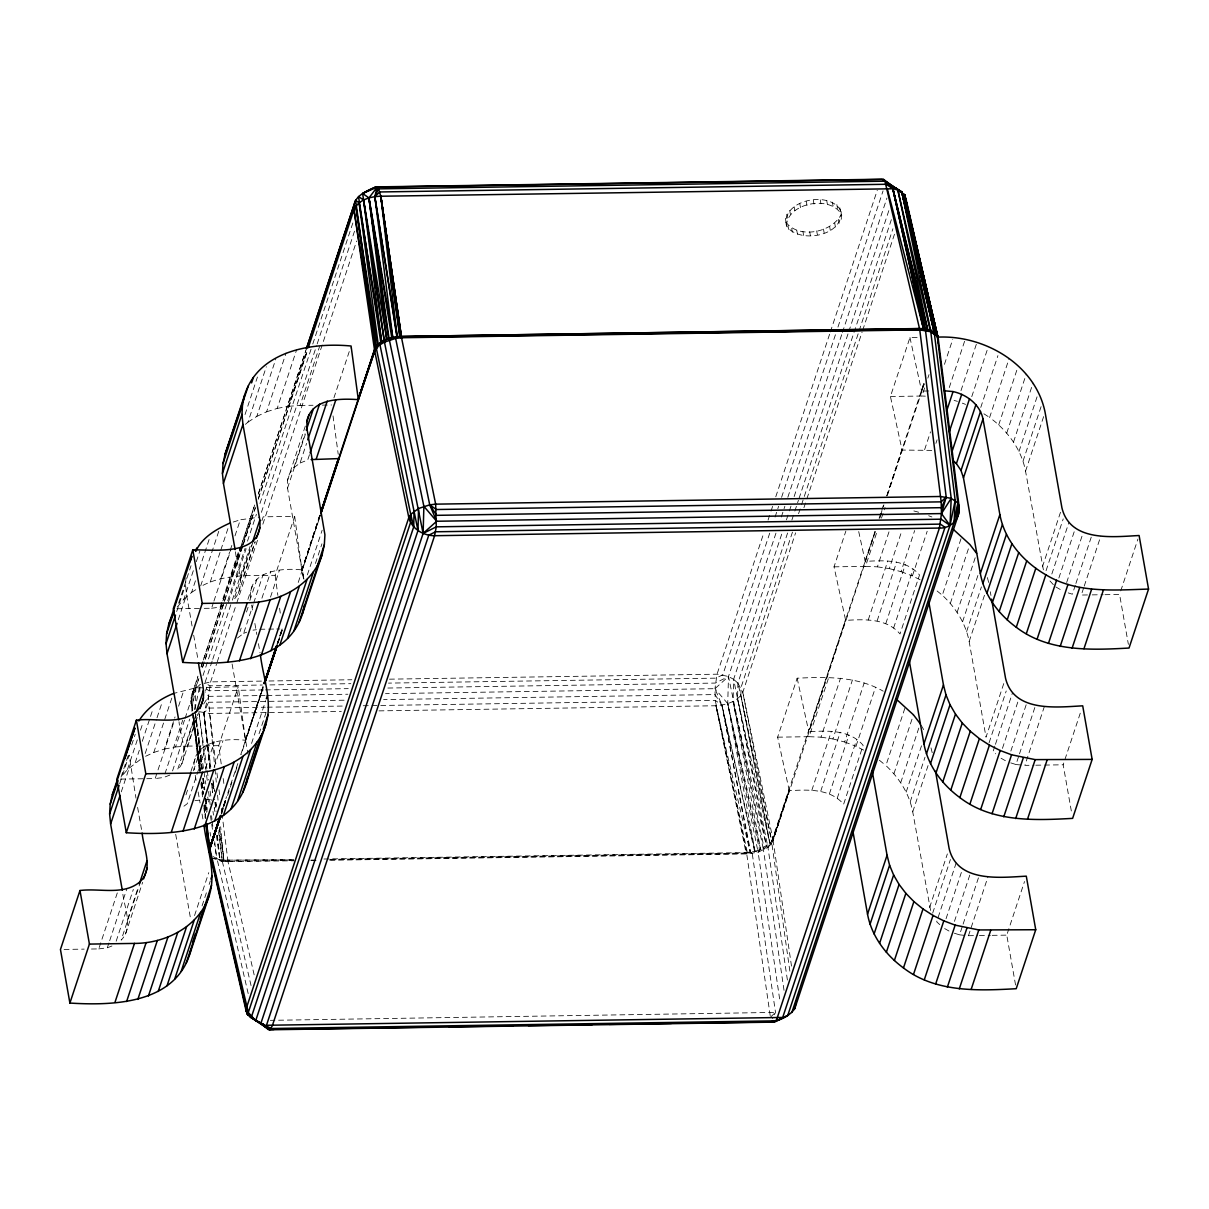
<?xml version="1.0" encoding="UTF-8"?>
<svg xmlns="http://www.w3.org/2000/svg" width="1209" height="1209" viewBox="0 0 1209 1209"><rect width="100%" height="100%" fill="white"/><g stroke="black" fill="none" stroke-linecap="round" stroke-linejoin="round"><path stroke-width="0.75" stroke-dasharray="5 3.75" d="M191.929 711.406L191.445 695.855L197.974 676.148M329.8 860.249L746.24 853.932L758.119 852.254L767.942 847.328L769.846 843.67L740.875 695.568L741.011 687.513L792.636 531.612M787.391 980.015L767.942 847.328L766.491 846.33L737.566 698.666L737.883 683.085L787.739 532.564M781.694 534.182L733.621 679.337L733.077 701.401L760.597 849.398L758.119 852.254L779.76 999.888M775.966 533.124L728.498 676.481L727.727 703.593L755.051 851.227L752.24 853.554L775.513 1012.401L772.536 1018.613M199.712 691.729L199.938 686.304M197.747 677.025C196.221 686.742 185.113 700.993 194.861 709.562L195.918 687.483L198.896 678.536M261.461 681.105L210.623 681.876L200.029 684.506L193.002 691.352L192.639 710.696L191.37 700.691L198.488 679.186M192.065 626.005L186.549 594.737L185.566 584.733L186.126 574.88M323.921 859.01L746.013 852.602L755.051 851.227L758.119 852.254L727.727 703.593L714.957 688.677L717.028 674.199L763.907 532.625M841.343 219.252L841.116 211.484C831.172 189.617 780.606 199.591 786.485 225.932C799.013 244.263 843.368 236.163 841.116 211.484M789.855 971.129L771.599 841.585L875.15 531.356M190.992 703.91L193.002 691.352M389.464 679.171L717.028 674.199L728.498 676.481L733.621 679.337L767.942 847.328L771.236 844.048L789.175 790.263L777.629 737.173L797.154 678.204C826.17 676.828 857.166 676.179 883.22 691.17M195.918 687.483L192.186 706.948L192.654 710.65M194.861 709.562L199.651 686.289M784.021 990.292L763.483 850.139L764.028 847.796L728.498 676.481L715.335 683.07L387.772 688.042M251.049 985.577L222.396 861.594L218.935 830.266M209.913 768.576L203.853 712.932L208.568 696.354L210.623 681.876L216.562 663.968M140.697 881.18L121.172 940.134C134.003 926.835 123.983 907.581 122.623 892.091M195.918 714.413L177.572 769.801C190.402 756.502 180.383 737.248 179.023 721.758M252.908 542.297L233.972 599.468C246.802 586.169 236.783 566.915 235.438 551.425M262.837 688.51L245.533 740.286C225.373 737.898 190.281 741.208 194.241 769.846M303.655 577.252L302.371 569.953C282.15 567.595 246.681 570.648 250.656 599.513M303.429 578.295L287.53 488.149L287.379 480.698L289.525 473.732L293.847 467.702L305.091 433.759M225.433 801.038L221.338 813.219M303.927 579.202L302.069 570.633L320.128 515.382M302.069 570.633L320.098 515.276M128.124 755.716L121.036 777.145L127.474 769.513L141.06 758.965M131.675 744.986L135.227 734.271M178.615 603.246L191.037 565.721M119.691 783.644L129.151 755.066L135.982 798.182M176.68 611.527L185.566 584.733M127.474 769.513L137.539 739.137M140.486 730.206L142.858 723.058M177.436 606.827L183.874 599.18L193.349 570.588M196.311 561.656L199.863 550.941M245.019 414.551L257.441 377.027M121.278 791.865L130.149 765.07M178.267 619.749L186.549 594.737M135.181 762.773L139.322 750.26M142.269 741.329L152.334 710.952M183.874 599.18L191.581 592.44L195.722 579.927M199.273 569.212L209.323 538.836M245.412 424.359L247.981 422.107L266.328 366.72M145.186 753.494L156.429 719.536M157.019 717.753L162.338 701.673M218.738 531.34L200.407 586.728C223.091 573.807 250.036 575.62 275.153 575.318L294.679 516.349L263.184 516.832L261.401 522.197M247.981 422.107L256.807 416.395L275.743 359.224M145.624 756.29L153.785 752.466L173.31 693.513L195.133 687.997L238.264 686.682L245.533 740.286L262.821 688.405L241.18 754.476M210.2 582.149L220.25 551.772M220.839 549.974L227.942 528.545M256.807 416.395L266.6 411.816L286.125 352.847M153.785 752.466L164.379 749.081L175.033 716.922M178.584 706.207L183.904 690.127M220.794 578.748L229.665 551.954M230.254 550.171L232.037 544.806M234.984 535.874L240.319 519.794L259.859 517.074M266.6 411.816L277.193 408.415L296.719 349.461M91.461 949.02L98.76 948.899L118.286 889.945M120.507 779.095L155.16 778.566L173.492 723.178M204.261 608.354L211.56 608.233L213.343 602.883M213.933 601.1L231.085 549.279M98.76 948.899L107.329 947.796L109.097 942.431M109.702 940.647L126.854 888.827M164.923 773.881L182.665 720.292M211.56 608.233L220.144 607.13L239.654 548.176M200.951 667.187L202.719 661.807M203.324 660.008L222.305 602.671M222.894 600.873L240.697 547.118M241.301 545.319L254.948 504.108M258.499 493.363L305.983 349.99M201.314 666.265L254.721 504.984M258.273 494.239L305.756 350.882M164.379 749.081L175.607 746.95L184.478 720.156M185.068 718.373L195.133 687.997M232.007 576.633L240.878 549.823M241.468 548.04L251.532 517.664M277.193 408.415L288.407 406.3L306.754 350.912M202.644 666.643L242.405 546.574M242.994 544.791L255.462 507.145M258.424 498.199L307.086 351.245M202.447 667.776L223.816 603.261M224.406 601.477L242.797 545.924M243.402 544.126L255.265 508.294M258.227 499.332L307.479 350.595M202.991 675.544L245.125 548.312M247.497 541.148L256.399 514.263M259.95 503.503L312.179 345.819M312.768 344.021L353.119 222.169M116.155 941.222L133.322 889.416M172.555 770.904L189.722 719.083M228.38 602.354L246.122 548.75M212.149 661.081L205.031 682.586L209.641 685.82L262.353 685.019M212.754 659.298L231.735 601.946M232.324 600.163L250.127 546.392M261.401 512.344L316.592 345.698M317.181 343.9L355.174 229.211M127.489 919.686L138.143 887.527M183.889 749.353L194.543 717.194M240.304 579.02L251.548 545.078M175.607 746.95L187.259 746.119L197.898 713.96M205.59 690.732L206.784 687.165M243.659 575.786L254.903 541.844M288.407 406.3L300.059 405.468L319.584 346.499M125.494 934.104L142.647 882.298M181.894 763.771L198.457 713.748M238.294 593.453L255.25 541.813M217.152 662.169L236.148 604.832M236.737 603.034L257.502 540.317M262.852 524.192L356.61 241.044M190.916 771.508L196.251 755.429M247.921 599.392L252.651 585.096M287.379 480.698L305.499 425.477M193.47 770.843L200.573 749.399M249.87 600.51L256.973 579.066M185.959 794.857L187.743 789.507M240.002 631.672L241.18 628.106M246.515 612.026L248.283 606.661M287.53 488.149L305.272 434.545M206.769 744.729L187.244 803.698L181.048 808.368M237.448 638.035L243.644 633.365L253.104 604.772M253.694 602.989L263.169 574.411M293.847 467.702L300.044 463.032L306.557 443.386M205.53 768.546L214.401 741.752M261.93 598.213L270.816 571.419M309.474 454.675L307.69 460.04L300.044 463.032M221.217 763.907L218.753 745.651L238.264 686.682M333.926 397.837L350.489 347.814M214.114 767.428L222.985 740.633M270.514 597.11L279.385 570.3M221.247 812.614L225.312 800.343M245.427 739.621L262.988 686.591M277.042 644.17L282.302 628.257L277.768 643.868M301.978 570.18L319.977 514.49M221.323 813.068L225.388 800.781M245.487 740.074L263.018 686.818M277.103 644.609L282.332 628.468M301.887 569.741L320.007 514.717M237.841 763.514L225.902 798.59M240.787 754.582L263.094 687.256M277.722 643.067L282.407 628.922L276.77 629.012M301.933 569.953L320.083 515.155M221.685 813.355L223.453 808.005M224.043 806.222L225.222 802.655M227.594 795.522L232.914 779.457M235.271 772.324L237.04 766.974M277.677 643.49L282.453 629.148M298.23 582.466L320.385 515.321M194.543 915.545L208.749 872.656M251.548 743.429L265.738 700.54M307.358 574.88L322.153 530.207M202.054 905.889L206.784 891.592M209.142 884.444L210.336 880.877M259.043 733.772L266.146 712.328M315.443 563.439L321.957 543.778M786.485 225.932C787.014 202.492 831.958 194.513 841.796 215.308M768.063 520.082L770.435 512.918M771.025 511.12L772.808 505.755M775.77 496.793L829.767 333.714M830.356 331.931L877.25 190.357M769.71 533.169L722.831 674.743L716.03 678.143L388.482 683.115M775.06 517.044L778.611 506.284M781.588 497.322L835.585 334.258M837.958 327.08L883.054 190.886M781.301 516.999L784.868 506.239M787.83 497.292L841.842 334.213M842.431 332.415L886.938 198.019M786.439 519.84L788.812 512.676M789.401 510.878L791.185 505.513M794.147 496.551L848.144 333.472M848.748 331.674L889.099 209.822M791.88 520.021L794.268 512.858M794.857 511.059L798.408 500.299M799.013 498.516L891.577 218.965M798.575 513.689L800.947 506.526M801.537 504.727L858.511 332.702M859.1 330.903L892.922 228.758M378.976 710.877L715.94 705.754C725.899 704.862 737.762 701.855 742.794 692.319L795.613 532.837M803.909 507.75L806.297 500.571M806.887 498.788L862.077 332.127M862.667 330.344L894.705 233.564M858.707 531.582L865.191 561.414C883.87 560.266 906.145 559.178 919.535 574.985L900.01 633.939C886.62 618.147 864.344 619.235 845.665 620.383L834.029 566.84L845.862 531.099M931.746 450.383L902.065 450.05L890.429 396.507L909.954 337.538L919.218 337.402M789.129 790.036L772.959 839.605L791.714 967.578M733.621 679.337L737.883 683.085L740.875 695.568L771.705 841.434L773.035 840.059L789.265 790.701C807.944 789.568 830.22 788.48 843.61 804.272L863.135 745.303C849.746 729.511 827.47 730.599 808.791 731.747L845.529 619.703M865.145 561.188L875.104 531.144M879.109 518.313L883.794 504.183M886.817 495.781L901.944 449.37M886.847 496.007L923.782 383.404M880.409 515.457L883.93 504.848M875.104 532.459L773.095 840.497L771.236 844.048L769.846 843.67L758.27 850.275L755.051 851.227L721.894 705.074L714.957 688.677L385.52 693.664M879.85 518.132L882.222 510.969M887.557 494.859L924.326 383.812M777.629 737.173L809.123 736.689L828.649 677.735M834.029 566.84L865.523 566.356L876.767 532.413M881.497 518.117L885.048 507.402M890.429 396.507L921.923 396.023L924.885 387.092M927.847 378.16L929.026 374.594M809.123 736.689L821.002 737.173L840.527 678.204M865.523 566.356L877.402 566.84L889.235 531.099M944.456 364.347L952.737 339.336M811.813 790.369L831.339 731.4M868.213 620.036L887.738 561.067M924.613 449.703L930.537 431.84M821.002 737.173L832.91 738.941L852.436 679.987M877.402 566.84L889.31 568.608L901.733 531.099M949.261 387.56L964.646 341.104M820.73 791.215L840.255 732.246M877.13 620.882L896.655 561.913M935.902 443.401L937.081 439.834M832.91 738.941L844.638 741.994L864.163 683.025M889.31 568.608L901.037 571.661L914.654 530.57M960.989 390.613L976.373 344.157M829.389 793.95L848.914 734.996M885.789 623.617L905.314 564.663M837.187 798.408L856.713 739.455M893.587 628.076L913.112 569.122M863.694 750.124L855.987 746.255L875.512 687.301M920.094 579.791L912.402 575.922L927.182 531.265M971.764 396.658L988.327 346.635M980.771 407.433L997.924 355.627M1043.397 569.817L1025.549 471.193C1021.469 449.295 1007.339 430.449 989.612 417.483L1009.137 358.514M930.598 910.483L912.735 811.859C909.38 793.89 899.194 777.855 885.895 765.554L904.831 708.368M1003.757 683.584L986.015 737.188L969.15 641.526C965.795 623.557 955.609 607.523 942.31 595.221L961.835 536.252M998.71 424.888L1017.056 369.501M893.919 773.775L913.445 714.806M950.319 603.442L968.666 548.055M1006.734 433.109L1026.245 374.155M900.72 782.676L920.245 723.707M957.12 612.343L976.056 555.173M1013.52 442.01L1033.045 383.041M906.176 792.091L922.15 743.852M962.576 621.758L977.96 575.303M1018.991 451.425L1037.911 394.255M910.211 801.884L925.006 757.212M966.611 631.551L981.406 586.879M1023.01 461.218L1041.357 405.831M912.735 811.859L928.119 765.403M969.15 641.526L984.534 595.07M1025.549 471.193L1044.485 414.022M929.615 907.521L947.357 853.917M1042.415 566.855L1060.761 511.467M932.668 913.143L950.41 859.539M989.068 742.81L1006.22 691.004M1046.057 570.693L1063.225 518.888M956.198 862.848L936.673 921.802L940.526 925.323M994.841 746.119L993.073 751.469L995.642 753.812M995.445 744.321L1012.598 692.515M1051.845 573.988L1068.998 522.182M946.043 918.734L962.606 868.712M1002.442 748.401L1019.021 698.379M1058.857 578.068L1075.421 528.046M954.445 921.394L970.419 873.155M1010.845 751.076L1026.819 702.822M1066.655 582.526L1083.219 532.504M954.354 933.212L959.553 934.859L962.5 925.928M963.105 924.144L979.078 875.905M1010.754 762.879L1015.953 764.526L1018.915 755.595M1019.504 753.812L1035.478 705.572M1075.315 585.262L1072.353 594.208L1067.169 592.561M1075.904 583.479L1091.878 535.239M959.553 934.859L968.469 935.706L987.995 876.752M1044.395 706.419L1024.869 765.373L1033.997 765.237M1083.642 587.906L1081.269 595.04L1090.397 594.904M1084.231 586.108L1100.794 536.086M1015.56 985.003L1006.765 935.131L1024.522 881.527M1071.325 810.982L1063.179 764.798L1080.332 712.978M1120.758 590.899L1137.926 539.078M277.722 643.672L282.498 629.36M921.56 390.855L923.842 383.646L921.59 391.081L930.99 390.945M923.918 384.099L921.59 391.081L923.933 384.16M770.209 1015.636L746.527 852.511L715.275 700.404L714.957 688.677L728.498 676.481M209.988 768.592L203.853 712.932L208.537 702.263L208.568 696.354L205.364 691.911M785.82 222.108C798.544 239.034 830.764 232.853 840.663 215.429M758.119 852.254L759.524 849.821L727.727 703.593L760.597 849.398L763.483 850.139L766.491 846.33L733.077 701.401L763.483 850.139M203.701 703.986L208.568 696.354L265.043 695.492M363.244 705.739L715.275 700.404L721.894 705.074L750.154 852.209L715.94 705.754L747.313 852.39L746.24 853.932L750.154 852.209L752.24 853.554L754.567 851.348L721.894 705.074L714.942 694.571L383.616 699.603M746.527 852.511L746.165 853.494L329.725 859.811M771.599 841.585L769.846 843.67L737.566 698.666M248.177 993.571L217.424 860.46L216.728 858.481L213.449 858.481L222.396 861.594L223.771 860.188L293.772 859.463M746.165 853.494L747.313 852.39M210.532 766.899L203.853 712.932L208.885 708.081L265.345 707.22M770.556 1017.056L775.513 1012.401L270.348 1020.351M214.688 841.751L216.759 858.496L222.396 861.594L223.922 860.219L293.847 859.916M191.581 592.44L195.994 589.584M220.144 607.13L223.197 605.936M243.644 633.365L246.696 632.171M169.849 775.075L163.729 777.463L155.16 778.566M107.329 947.796L111.923 945.997M233.246 522.046L240.319 519.794M252.998 630.146L256.429 629.708M194.891 800.706L201.737 799.814M300.059 405.468L313.025 405.257M322.289 405.121L331.553 404.985M176.907 608.762L202.447 608.384M1092.226 594.873L1103.167 594.707M1104.981 594.692L1119.579 594.465L1128.375 644.337M259.859 629.269L274.896 629.028M268.987 680.999L351.819 679.745M269.879 684.914L350.822 683.674M263.532 689.931L208.93 690.762L205.968 688.677M265.406 689.901L348.237 688.646M266.917 695.462L347.86 694.238M344.081 700.207L208.537 702.263L216.018 765.554M267.234 707.189L342.54 706.056M207.223 780.409L198.835 711.617L209.55 713.446L341.316 711.451M187.259 746.119L218.753 745.651M1035.811 765.206L1063.179 764.798M205.334 799.572L214.734 799.421M329.649 859.372L746.089 853.055L715.94 705.754M293.923 860.355L227.972 861.367L219.796 859.463L217.424 860.46L216.759 858.496M310.879 860.098L318.42 859.992M217.363 835.404L220.023 859.523L222.396 861.594L293.999 860.793M310.955 860.536L318.496 860.43M64.092 949.428L84.162 949.125M968.469 935.706L977.582 935.57M979.411 935.539L990.352 935.373M992.181 935.343L1006.765 935.131M921.923 396.023L925.323 396.159M1015.953 764.526L1021.303 765.04M954.097 400.451L957.452 401.328M913.868 510.954L918.885 512.268M962.319 403.156L965.553 404.38M928.678 515.744L931.912 516.968M901.037 571.661L912.402 575.922M844.638 741.994L855.987 746.255M254.162 974.847L228.048 861.805L223.922 860.219L219.237 826.639L223.922 860.219L220.642 826.775M213.116 856.592L216.728 858.481L214.537 843.595M1055.895 587L1062.137 590.566M1001.052 758.224L1005.737 760.899M944.652 928.557L950.894 932.124M771.236 844.048L770.103 843.398L740.875 695.568M983.884 413.78L989.612 417.483M937.111 590.989L942.31 595.221M879.396 760.249L885.895 765.554M1053.326 584.657L1047.644 578.386M752.24 853.554L750.729 852.118L721.894 705.074M737.883 683.085L742.794 692.319L772.959 839.605L789.175 790.263L773.095 840.497L771.705 841.434L742.794 692.319M921.152 725.279L924.794 731.566M987.405 577.57L988.675 582.557M931.006 747.903L932.26 752.89M909.954 337.538L921.515 390.643M797.154 678.204L808.745 731.521M222.396 861.594L218.617 832.034M228.048 861.805L222.26 815.803M990.292 591.76L990.942 595.448M839.817 207.797L840.497 211.635M836.855 204.623L837.52 208.462M838.487 219.403L839.167 223.242M832.396 202.16L833.077 205.983M834.724 223.166L835.404 226.99M826.744 200.558L827.409 204.381M829.616 226.461L830.296 230.284M820.246 199.908L820.911 203.732M823.48 229.09L824.16 232.914M813.294 200.271L813.974 204.094M816.695 230.889L817.375 234.712M806.358 201.601L807.023 205.424M809.698 231.735L810.378 235.559M799.844 203.822L800.509 207.661M802.927 231.584L803.607 235.407M794.177 206.815L794.842 210.638M796.791 230.451L797.472 234.274M789.704 210.366L790.384 214.189M791.699 228.395L792.379 232.219M786.711 214.265L787.391 218.088M787.966 225.554L788.646 229.378M785.382 218.255L786.062 222.078M251.623 605.029L252.59 610.56M254.872 623.436L256.807 634.468M258.439 643.672L260.056 652.86M232.098 663.998L247.996 754.144M193.682 635.209L198.231 660.96M195.223 775.362L196.523 782.722M198.14 791.925L200.09 802.957M202.039 814.005L203.324 821.364M175.698 834.331L190.614 918.961M137.614 807.37L141.498 829.45M195.133 711.436L205.787 784.021M207.706 797.063L208.794 804.499M210.442 815.667L212.633 830.568M198.835 711.617L206.966 768.909M207.223 770.753L208.537 779.986M210.109 791.079L211.409 800.328M212.98 811.42L213.509 815.108M216.396 835.434L219.796 859.463L217.182 835.359M203.853 712.932L210.789 766.944M212.996 780.047L214.522 791.23M216.048 802.413L216.547 806.146L215.958 802.413M333.034 415.941L338.218 454.267M294.679 516.349L301.827 569.288M275.153 575.318L277.858 595.387M279.596 608.172L280.337 613.643M223.181 778.505L223.922 783.976M213.177 781.906L214.446 791.23M200.437 770.012L192.911 712.509L200.286 769.861M202.145 782.994L203.596 794.132M205.062 805.254L206.029 812.675M212.95 783.704L213.902 791.154M215.338 802.323L216.063 807.914M201.963 782.812L203.384 793.905M204.82 805.013L205.772 812.418M216.94 772.989L217.635 778.581M219.025 789.749L219.947 797.184M221.338 808.353L222.033 813.944M202.251 769.12L195.556 715.154L201.737 769.377M203.414 778.43L204.805 789.598M205.953 798.892L207.117 808.201M210.109 832.396L210.578 836.114M191.37 700.691L192.518 710M200.15 771.402L193.44 717.436L199.833 771.584M201.54 782.571L202.931 793.739M204.321 804.907L205.47 814.216M192.14 713.204L199.409 771.342M200.921 783.825L202.538 796.822M203.913 807.975L205.243 818.161M212.618 783.644L213.54 791.094M214.915 802.262L216.079 811.556M193.546 718.07L199.923 770.012M201.51 782.994L202.87 794.132M204.245 805.254L205.606 816.392M208.568 791.547L210.17 804.574M211.515 815.727L211.983 819.445M212.195 821.304L213.116 828.739M202.054 768.969L195.541 715.139L201.963 768.894M203.188 778.264L204.533 789.401M205.666 798.681L207.011 809.818M193.546 718.191L199.938 770.677M201.298 781.921L202.674 793.164M204.261 806.282L205.636 817.526M203.067 778.173L204.397 789.296M205.515 798.56L207.071 811.541M201.178 782.767L202.583 794.268M203.913 805.421L205.47 818.417M202.81 778.717L204.094 789.93M205.606 803.018L206.679 812.357M212.648 792.726L211.62 783.447L212.527 792.696M214.703 811.284L214.295 807.567L214.552 811.239M209.55 713.446L214.824 767.322M215.006 769.181L216.275 782.178M217.544 795.19L218.285 802.625M225.358 800.57L221.292 812.901L225.342 800.554"/><path stroke-width="1.5" d="M883.658 180.262L901.808 191.883L930.552 330.012L951.196 498.335L950.017 525.431L787.724 1015.53L774.561 1022.119L269.728 1029.781L255.507 1020.139M321.246 511.619L374.503 349.839C378.765 339.865 391.323 336.314 401.282 336.495L919.55 328.531L930.522 330.012L937.126 335.029L957.845 502.989L959.039 506.027C960.747 517.784 951.543 528.635 939.408 528.061L434.59 535.708C423.422 535.753 411.68 528.847 408.808 517.588L374.639 350.731L353.965 209.671C352.136 196.735 366.251 191.052 375.787 186.911L882.177 179.219L904.483 194.573L938.335 339.397L959.039 506.027L958.586 514.082L794.736 1008.684C788.797 1017.101 777.508 1021.741 767.503 1021.968M306.693 421.911C311.091 398.411 339.805 398.366 358.332 399.635L374.73 351.169L381.621 341.603L359.118 202.84L355.597 200.346L376.014 346.726L410.728 514.339L410.592 522.394L248.298 1012.492L255.688 1020.683L269.728 1029.781L272.297 1025.806L434.59 535.708L436.283 526.837L435.663 504.153L401.282 336.495L380.82 196.236L378.553 188.861L375.787 186.911L362.624 193.485L384.447 342.087L423.12 533.426L260.827 1023.524L268.338 1029.539L273.99 1029.464M796.353 1000.961L794.736 1008.684M220.083 816.135L209.233 850.713L246.198 1011.208L247.422 1014.427L251.427 1016.92L413.72 526.822L414.052 511.241L379.974 344.822L380.775 342.147L358.514 196.478L363.577 200.044L386.668 339.064L384.447 342.087L379.974 344.822L377.45 344.943L376.664 347.92L375.727 347.179L353.965 209.671C358.438 199.636 370.725 196.463 380.82 196.236L892.862 188.77L897.834 189.904L930.492 331.704L937.852 336.752L937.972 342.631L938.078 338.006L904.483 194.573L935.645 333.11L938.335 339.397L921.968 270.997M230.995 943.307L247.422 1014.427L255.688 1020.683L417.982 530.585L418.526 508.505L429.724 504.848L435.663 504.153L940.481 496.491L951.196 498.335L957.845 502.989L957.029 518.585L959.039 506.027M891.093 185.476L901.808 191.883L934.149 331.87L955.17 500.375L950.017 525.431L941.101 519.19L436.283 526.837L423.12 533.426L423.875 506.329L389.011 338.233L368.941 197.928L377.178 187.138L883.583 179.461L897.834 189.904L927.499 329.135L930.492 331.704L919.792 329.876L401.584 337.734L395.645 338.414L384.447 342.087L381.621 341.603L363.577 200.044L384.447 342.087M937.972 342.631L938.124 338.852L905.707 197.792L903.622 195.51M791.819 1012.553L954.113 522.454L955.17 500.375M122.305 890.262L110.624 824.024L109.626 814.02L110.2 804.166L112.316 794.63L134.864 728.12M178.705 719.929L167.023 653.691L166.041 643.687L166.6 633.833L168.716 624.297L191.883 556.276L190.1 561.641M235.105 549.596L223.423 483.358L222.441 473.354L223.015 463.5L225.131 453.964L244.656 395.011C258.424 351.063 311.287 342.162 351.078 346.016L358.227 398.955M142.148 833.137C143.508 848.612 153.528 867.866 140.697 881.18C124.225 896.05 99.788 887.874 79.975 890.519L60.45 949.488L69.895 1003.062C112.86 1005.737 174.111 1003.969 189.889 953.871L209.414 894.902C216.532 871.749 206.633 848.053 203.973 825.037M309.051 414.763L306.89 421.745L307.056 429.18L324.919 534.846L324.344 544.7L322.229 554.236L302.703 613.205C286.926 663.303 225.675 665.086 182.71 662.396L173.265 608.822L192.79 549.853C214.537 549.581 263.441 556.533 259.829 520.066L242.949 424.404L241.966 414.4L242.525 404.547L244.656 395.011M198.548 662.804C199.908 678.279 209.928 697.533 197.097 710.847C180.625 725.732 156.188 717.557 136.375 720.186L116.85 779.155L126.295 832.729C169.26 835.404 230.511 833.636 246.304 783.538L265.829 724.569C272.932 701.416 263.033 677.72 260.388 654.704M937.897 342.177L938.124 338.852L937.821 341.739M251.427 1016.92L246.198 1011.208L246.515 1007.686L408.808 517.588L410.728 514.339L418.526 508.505M934.149 331.855L934.481 333.744L901.808 191.883L935.645 333.11L934.481 333.744L930.552 330.012M954.113 522.454L957.845 502.989M130.784 740.437L131.841 735.677M189.889 953.871L190.946 949.095M246.304 783.538L247.709 777.175M302.703 613.205L304.472 605.256M934.481 333.744L901.808 191.883M220.234 817.042L209.867 849.05L209.55 852.572L210.774 855.791L209.958 853.146M220.129 816.438L209.701 848.159L209.55 852.572L205.938 823.722M220.204 816.876L209.202 849.927L221.096 815.153M320.733 513.719L338.701 457.924L321.141 510.954M374.503 349.839L358.257 399.182L375.727 347.179L355.824 206.135L354.041 204.85L306.572 348.207M321.277 511.724L338.807 458.589L311.121 459.601M115.943 785.578L117.726 780.213M124.829 758.768L134.879 728.407M248.283 385.958L225.131 453.964M110.2 804.166L117.893 780.938M166.6 633.833L174.292 610.605M223.015 463.5L242.525 404.547M195.782 551.425C201.767 537.567 216.396 529.134 229.725 523.18M251.593 382.89L253.361 377.525M109.626 814.02L119.102 785.442M166.041 643.687L175.501 615.109M222.441 473.354L241.966 414.4M110.624 824.024L120.084 795.431M167.023 653.691L177.088 623.315M223.423 483.358L242.949 424.404M69.895 1003.062L89.421 944.093L79.975 890.519M126.295 832.729L145.821 773.76L136.375 720.186M182.71 662.396L202.235 603.427L192.79 549.853M306.345 349.084L355.597 200.346M308.265 347.663L353.965 209.671M139.322 883.96L147.014 860.732M196.326 711.844L203.414 690.399M252.726 541.511L259.829 520.066M143.629 878.898L147.166 868.168M200.029 708.565L203.58 697.85M256.429 538.232L259.98 527.517M114.961 1002.367L134.486 943.413C165.799 943.428 199.651 926.336 209.414 894.902M171.361 832.049L190.886 773.08C222.199 773.095 256.066 756.003 265.829 724.569M227.76 661.716L247.286 602.747C278.614 602.762 312.466 585.67 322.229 554.236M306.27 430.177L313.373 408.733M307.736 439.804L319.569 404.078M126.613 1001.536L146.138 942.582M183.012 831.203L202.538 772.249M239.412 660.885L258.938 601.916M310.063 452.891L327.216 401.086M316.259 458.936L335.785 399.967M137.826 999.405L157.351 940.451M194.226 829.087L213.751 770.118M250.641 658.754L270.166 599.785M148.42 996.02L167.945 937.066M204.82 825.687L224.345 766.733M261.235 655.369L280.76 596.4M158.213 991.44L177.738 932.471M214.613 821.107L234.138 762.138M271.028 650.774L290.553 591.806M264.151 683.055L276.453 645.923M220.159 816.574L209.701 848.159L248.298 1012.492L246.198 1011.208M264.227 683.493L276.483 646.15M321.216 511.407L338.747 458.151M358.302 399.408L375.727 347.179L320.974 513.538M264.257 683.72L276.559 646.603M264.816 683.115L277.224 645.651M167.038 985.728L186.564 926.759M223.438 815.395L242.964 756.441M279.838 645.062L299.364 586.108M266.343 698.757L267.521 695.175M174.731 978.988L194.256 920.034M231.146 808.655L250.671 749.701M287.546 638.322L307.071 579.368M210.925 879.094L212.104 875.512M181.184 971.341L200.709 912.387M237.584 801.008L257.109 742.054M293.983 630.69L313.509 571.721M192.609 942.536L195.556 933.605M200.301 919.308L211.53 885.366M249.598 770.42L260.842 736.477M263.214 729.329L267.945 715.033M317.242 566.144L324.344 544.7M186.262 962.923L205.787 903.969M242.661 792.59L262.187 733.636M299.076 622.257L318.602 563.303M946.556 411.241L953.055 391.58C966.883 394.602 979.97 404.577 982.993 418.934L999.873 514.596C1004.709 540.514 1023.419 561.898 1045.83 574.774C1076.705 593.559 1114.124 590.083 1148.55 589.07L1139.105 535.511C1112.9 536.872 1070.192 542.267 1061.94 507.901L1045.075 412.239C1035.357 364.393 984.322 334.893 937.746 337.13M949.292 431.855L961.714 394.33M952.36 450.594L969.527 398.789M1148.55 589.07L1129.025 648.039C1090.881 650.17 1048.369 651.938 1016.285 627.275C998.558 614.293 984.413 595.448 980.348 573.55L963.467 477.887L961.019 470.482L956.41 463.606L975.935 404.652M961.019 470.482L980.529 411.513M963.467 477.887L982.993 418.934M935.509 771.297L949.141 848.567C957.377 882.918 1000.085 877.522 1026.29 876.162L1035.735 929.736L1016.21 988.705C978.081 990.821 935.57 992.604 903.471 967.941C885.744 954.959 871.613 936.114 867.533 914.216L887.058 855.262L872.142 770.632M991.592 599.12L1005.54 678.234C1013.792 712.585 1056.5 707.205 1082.705 705.829L1092.15 759.403L1072.625 818.372C1034.481 820.488 991.969 822.271 959.87 797.608C942.159 784.626 928.013 765.781 923.933 743.883L943.458 684.929L928.86 602.142M980.348 573.55L999.873 514.596M870.072 924.19L889.597 865.236L887.058 855.262M926.472 753.872L945.997 694.903L943.458 684.929M982.872 583.539L1002.397 524.57M874.092 933.983L893.617 875.014L889.597 865.236M930.507 763.65L950.032 704.696L945.997 694.903M986.907 593.317L1006.432 534.363M879.563 943.398L899.088 884.444L893.617 875.014M935.962 773.065L955.488 714.111L950.032 704.696M992.362 602.747L1011.888 543.778M886.348 952.299L905.873 893.345L899.088 884.444M942.763 781.966L962.288 723.012L955.488 714.111M999.163 611.633L1018.688 552.679M894.373 960.52L913.898 901.566L905.873 893.345M950.773 790.202L970.298 731.233L962.288 723.012M1007.188 619.869L1026.713 560.9M903.471 967.941L922.996 908.972L913.898 901.566M959.87 797.608L979.396 738.639L970.298 731.233M1016.285 627.275L1035.811 568.306M913.505 974.409L933.031 915.44L922.996 908.972M969.905 804.076L989.43 745.107L979.396 738.639M1026.305 633.743L1045.83 574.774M924.281 979.819L943.806 920.85L933.031 915.44M980.68 809.486L1000.206 750.517L989.43 745.107M1037.095 639.153L1056.621 580.184M935.63 984.081L955.155 925.127L978.806 929.948L1035.735 929.736M992.045 813.748L1011.57 754.794L1035.206 759.615L1092.15 759.403M1048.445 643.415L1067.97 584.461M947.372 987.133L966.898 928.164M1003.772 816.8L1023.298 757.831M1060.172 646.467L1079.697 587.514M959.281 988.902L978.806 929.948M1015.681 818.584L1035.206 759.615M1072.081 648.251L1091.606 589.282M971.159 989.385L990.685 930.431M1027.559 819.052L1047.085 760.098M1083.959 648.719L1103.485 589.765M220.174 816.725L209.701 848.159L220.114 816.271M277.133 645.47L264.605 683.04L277.163 645.651M168.716 624.297L172.358 615.245M112.316 794.63L115.339 787.089M195.269 550.669L196.961 547.858M138.854 721.002C146.727 708.187 159.573 699.15 173.31 693.513M951.196 498.335L941.479 513.583L939.408 528.061L777.115 1018.159L775.906 1020.849L773.156 1021.892M423.12 533.426L436.661 521.245L941.479 513.583L950.017 525.431M887.21 188.559L923.404 328.576L925.489 330.389L927.273 329.09L892.862 188.77L883.583 179.461L892.862 188.77L927.499 329.135L925.489 330.389L946.194 497.005L941.479 513.583L941.161 501.856L919.717 329.422L884.943 181.184L378.553 188.861L374.82 196.629L392.729 337.251L389.797 339.91L386.668 339.064L368.941 197.928L362.624 193.485L377.178 187.138L374.82 196.629L396.854 336.601L395.645 338.414L429.724 504.848L436.661 521.245L423.875 506.329M787.724 1015.53L775.906 1020.849L271.088 1028.511L250.112 1017.117L254.071 1019.096M919.792 329.876L923.404 328.576L892.862 188.77L886.182 184.282L379.792 191.959L374.82 196.629L397.172 336.57L395.645 338.414L392.729 337.251L368.941 197.928L388.467 338.414L389.797 339.91L391.746 337.477L368.941 197.928M399.983 336.283L401.584 337.734L397.172 336.57L380.82 196.236L399.983 336.283L401.524 337.311L919.717 329.422L923.404 328.576L401.282 336.495M401.584 337.734L399.711 336.283L380.82 196.236L401.448 336.903L919.717 329.422M202.235 603.427L247.286 602.747M145.821 773.76L190.886 773.08M89.421 944.093L134.486 943.413M289.057 1029.237L353.104 1028.255M370.045 1027.998L432.217 1027.061M449.159 1026.804L513.205 1025.836M528.273 1025.595L592.319 1024.628M609.276 1024.371L671.433 1023.434M688.389 1023.177L752.436 1022.194M944.138 390.749L953.055 391.58M379.974 344.822L378.19 344.202L359.118 202.84M1000.206 750.517L1011.57 754.794M943.806 920.85L955.155 925.127M255.431 1019.988L260.827 1023.524M900.357 191.445L896.217 188.317L900.478 192.08M247.422 1014.427L255.688 1020.683M952.737 528.847L969.845 544.473L976.645 553.374M896.322 699.18L913.445 714.806L920.245 723.707M401.448 336.903L380.82 196.236L400.33 336.283L401.524 337.311L400.647 336.329M400.33 336.283L401.524 337.311M953.841 461.264L956.41 463.606M925.489 330.389L923.555 328.591L892.862 188.77L925.489 330.389L892.862 188.77M263.003 1024.023L266.962 1027.816M263.033 1024.219L268.338 1029.539M210.154 853.494L211.258 854.975M937.126 335.029L937.852 336.752L904.483 194.573L936.008 333.488L937.156 336.374L904.483 194.573M917.178 250.822L921.107 267.325M410.728 514.339L413.72 526.822M211.197 857.604L230.148 939.665M414.052 511.241L417.982 530.585M209.233 850.713L209.444 851.861L206.074 823.813M909.334 661.096L923.933 743.883M852.934 831.429L867.533 914.216M355.824 206.135L377.45 344.943M958.208 505.498L958.661 509.246M206.633 823.51L209.625 847.705M206.739 825.671L207.419 831.233M207.872 834.935L208.568 840.512M209.021 844.214L209.701 849.776M206.543 825.022L209.731 851.272M428.772 535.179L266.479 1025.277L782.707 1017.449L945 527.351L940.39 524.117L435.572 531.779L428.772 535.179M946.194 497.005L941.494 507.674L436.676 515.336L429.724 504.848L436.343 509.518L941.161 501.856L946.194 497.005"/></g></svg>
